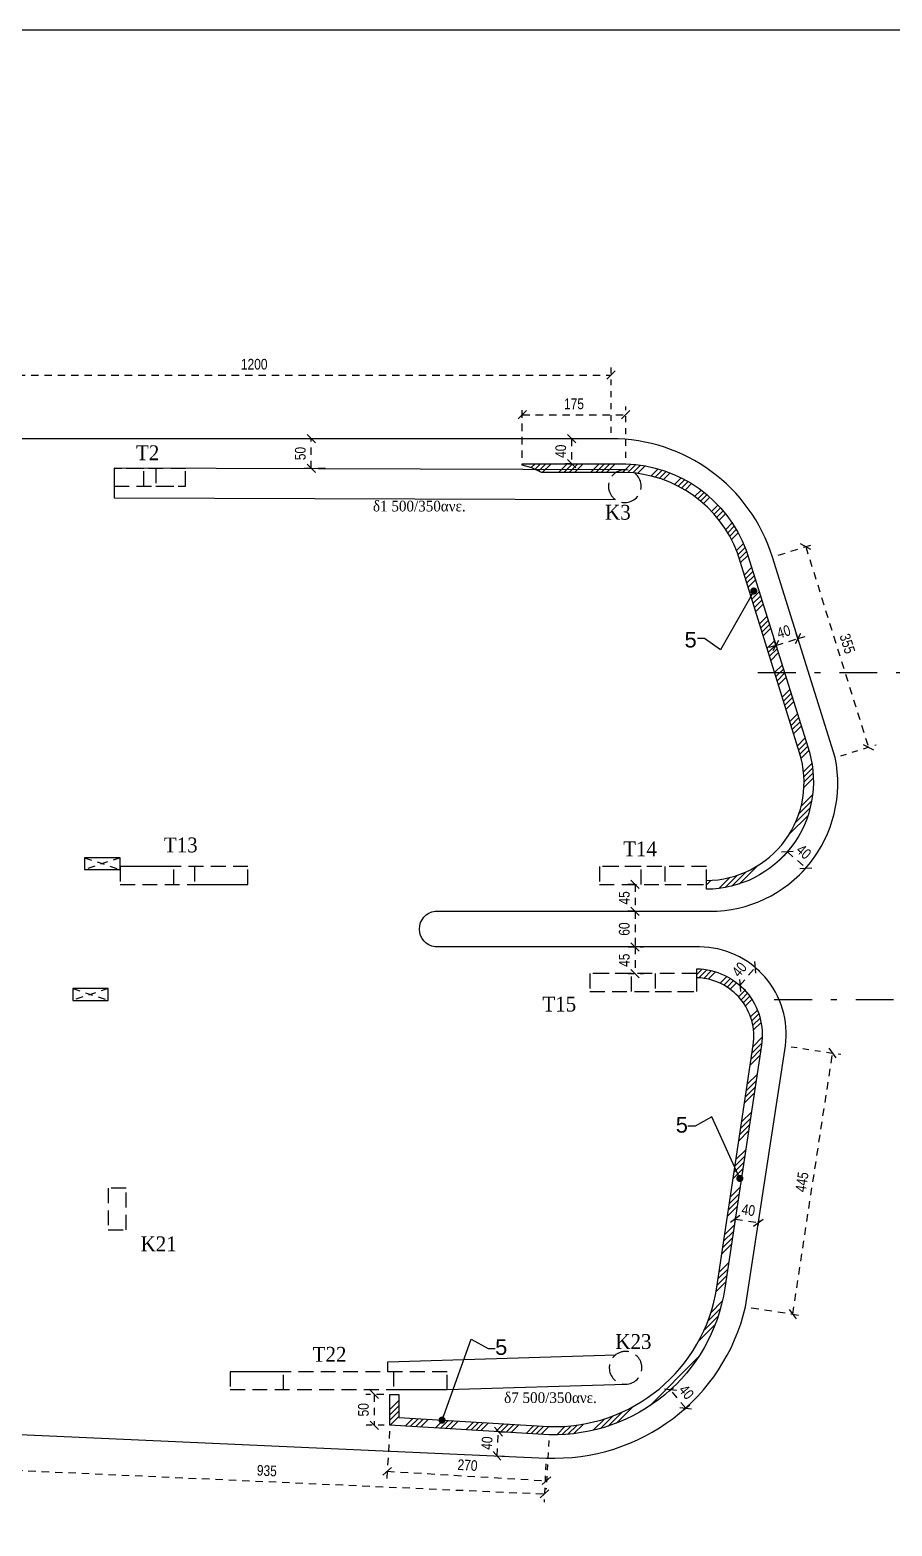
# Model space of a CAD drawing. Header units: millimetres. Extents: x -2171 to 1563, y -1758 to -1505.
# Drawn here: x -135.3 to -120.8, y -1615.43 to -1590.25 of the extents above; entities that cross this region are included whole.
import ezdxf

# ---------------------------------------------------------------- set-up
doc = ezdxf.new("R2010")
doc.units = ezdxf.units.MM
doc.header["$PDMODE"] = 32
for name, pattern in [('DASHDOT', [25.4, 12.7, -6.35, 0, -6.35]), ('DASHED2', [0.375, 0.25, -0.125]), ('HIDDEN', [0.375, 0.25, -0.125]), ('HIDDEN2', [0.1875, 0.125, -0.0625])]:
    doc.linetypes.add(name, pattern=pattern)
doc.layers.get('Defpoints').update_dxf_attribs({"color": 6})
for name, color, linetype in [('-S-AKSONES', 50, 'DASHDOT'), ('-S_TEXT', 3, 'Continuous'), ('AM_5', 7, 'Continuous'), ('DIASTASEIS', 7, 'Continuous'), ('Geo_Beam', 7, 'Continuous'), ('Geo_Col', 7, 'Continuous'), ('Geo_Lines', 7, 'Continuous'), ('Geo_Lines_3', 7, 'Continuous'), ('Sect_Line_Symbol', 7, 'Continuous'), ('STITHAIO', 94, 'Continuous'), ('Text_Beam', 7, 'Continuous'), ('Text_Col_-1', 7, 'Continuous')]:
    doc.layers.add(name, color=color, linetype=linetype)
doc.styles.add('1-100', font='arial.ttf', dxfattribs={"width": 0.8})
doc.styles.add('ag', font='arial.ttf', dxfattribs={"height": 0.25})
doc.styles.add('S1TmsNwRmn1088_b_934_161', font='times.ttf', dxfattribs={"width": 0.93362935265248, "height": 0.10875})
doc.styles.add('S1TmsNwRmn11_b_934_161', font='times.ttf', dxfattribs={"width": 0.93362935265248, "height": 0.0010875})
doc.dimstyles.new('CHRISTOFOROS', dxfattribs={"dimscale": 0.2, "dimtxt": 0.25, "dimasz": 0.6, "dimexe": 0, "dimexo": 0, "dimgap": 0, "dimtad": 0, "dimdec": 0, "dimlfac": 100, "dimzin": 0, "dimdsep": 46, "dimtxsty": 'ag', "dimblk": 'ARCHTICK', "dimcen": 0, "dimclrd": 256, "dimclre": 256, "dimclrt": 1, "dimaunit": 1, "dimadec": 0, "dimazin": 0, "dimtfac": 1, "dimtdec": 0, "dimtofl": 0, "dimtmove": 0, "dimatfit": 3, "dimfxl": 1, "dimtolj": 1, "dimtzin": 0, "dimlwd": -1, "dimlwe": -1, "dimarcsym": 0})
doc.dimstyles.new('Copy of 1-100', dxfattribs={"dimtxt": 0.18, "dimasz": 0.14, "dimexe": 0.14, "dimexo": 0.1, "dimgap": 0.09, "dimtad": 1, "dimdec": 0, "dimlfac": 100, "dimrnd": 5, "dimzin": 5, "dimdsep": 46, "dimtxsty": '1-100', "dimblk": 'OBLIQUE', "dimcen": 0.09, "dimclrd": 1, "dimclre": 1, "dimclrt": 2, "dimadec": 0, "dimazin": 0, "dimtfac": 1, "dimtdec": 0, "dimtix": 1, "dimtmove": 2, "dimatfit": 3, "dimfxl": 5, "dimfxlon": 1, "dimtolj": 1, "dimtzin": 5, "dimarcsym": 0})
pattern_1 = [(45, (584.4832632899779, 0.08840758141013794), (-0.2694076836320746, 0.2694076836320746), []), (45, (584.5730658899779, 0.08840758141013794), (-0.2694076836320746, 0.2694076836320746), []), (45, (584.6628684899779, 0.08840758141013794), (-0.2694076836320746, 0.2694076836320746), []), (45, (584.7526712899779, 0.08840758141013794), (-0.2694076836320746, 0.2694076836320746), [])]

# ---------------------------------------------------------------- blocks, each defined once
blk = doc.blocks.new('_Oblique')
at = {"color": 0, "linetype": 'ByBlock', "lineweight": -2}
blk.add_line((-0.5, -0.5), (0.5, 0.5), dxfattribs=at)
blk = doc.blocks.new('*D1252')
at = {"layer": 'Defpoints', "color": 0, "ltscale": 0.5, "transparency": 16777216}
for p in [(-135.9786214392223, -1613.862184264673), (-126.6194951025548, -1614.28104720691), (-126.6465763106339, -1614.886153131079)]:
    blk.add_point(p, dxfattribs=at)
at = {"layer": 'DIASTASEIS', "color": 1, "linetype": 'HIDDEN', "lineweight": -2, "ltscale": 0.5, "transparency": 16777216}
blk.add_line((-135.9830924130342, -1613.962084266641), (-136.0119620106381, -1614.607150191597), dxfattribs=at)
at = {"layer": 'DIASTASEIS', "color": 1, "linetype": 'DASHED2', "lineweight": -2, "ltscale": 0.5, "transparency": 16777216}
blk.add_line((-136.0057026473014, -1614.467290188842), (-126.6465763106339, -1614.886153131079), dxfattribs=at)
at = {"layer": 'DIASTASEIS', "color": 1, "linetype": 'HIDDEN2', "lineweight": -2, "ltscale": 0.5, "transparency": 16777216}
blk.add_line((-126.6239660763667, -1614.380947208878), (-126.6528356739706, -1615.026013133834), dxfattribs=at)
at = {"layer": 'DIASTASEIS', "color": 1, "lineweight": -2, "ltscale": 0.5, "transparency": 16777216, "xscale": 0.14, "yscale": 0.14, "zscale": 0.14}
for p, rotation in [((-136.0057026473014, -1614.467290188842), 177.4374664846465), ((-126.6465763106339, -1614.886153131079), 357.4374664846464)]:
    blk.add_blockref('_Oblique', p, dxfattribs=dict(at, rotation=rotation))
at = {"layer": 'DIASTASEIS', "color": 2, "ltscale": 0.5, "transparency": 16777216, "insert": (-131.3180038925143, -1614.494939091577), "char_height": 0.18, "attachment_point": 5, "rotation": 357.43746648464645, "style": '1-100'}
blk.add_mtext('\\A1;935', dxfattribs=at)
blk = doc.blocks.new('*D1253')
at = {"layer": 'Defpoints', "color": 0, "ltscale": 0.5, "transparency": 16777216}
for p in [(-122.5949559569474, -1607.345377536502), (-121.8003277513289, -1607.466761819521), (-123.2660645323916, -1611.738712405039)]:
    blk.add_point(p, dxfattribs=at)
at = {"layer": 'DIASTASEIS', "color": 1, "linetype": 'HIDDEN2', "lineweight": -2, "ltscale": 0.5, "transparency": 16777216}
blk.add_line((-122.4961026483591, -1607.36047797958), (-121.6619331193053, -1607.48790243983), dxfattribs=at)
at = {"layer": 'DIASTASEIS', "color": 1, "linetype": 'DASHED2', "lineweight": -2, "ltscale": 0.5, "transparency": 16777216}
blk.add_line((-122.4714363267731, -1611.860096688059), (-121.8003277513289, -1607.466761819521), dxfattribs=at)
at = {"layer": 'DIASTASEIS', "color": 1, "linetype": 'HIDDEN', "lineweight": -2, "ltscale": 0.5, "transparency": 16777216}
blk.add_line((-123.1672112238033, -1611.753812848117), (-122.3330416947495, -1611.881237308368), dxfattribs=at)
at = {"layer": 'DIASTASEIS', "color": 1, "lineweight": -2, "ltscale": 0.5, "transparency": 16777216, "xscale": 0.14, "yscale": 0.14, "zscale": 0.14}
for p, rotation in [((-121.8003277513289, -1607.466761819521), 81.31486073234737), ((-122.4714363267731, -1611.860096688059), 261.3148607323474)]:
    blk.add_blockref('_Oblique', p, dxfattribs=dict(at, rotation=rotation))
at = {"layer": 'DIASTASEIS', "color": 2, "ltscale": 0.5, "transparency": 16777216, "insert": (-122.3153351837615, -1609.63601669638), "char_height": 0.18, "attachment_point": 5, "rotation": 81.31486073234737, "style": '1-100'}
blk.add_mtext('\\A1;445', dxfattribs=at)
blk = doc.blocks.new('*D1254')
at = {"layer": 'Defpoints', "color": 0, "ltscale": 0.5, "transparency": 16777216}
for p in [(-122.8121308835459, -1599.119252835932), (-121.7579683453067, -1602.494222617094), (-121.1982408934565, -1602.319393285389)]:
    blk.add_point(p, dxfattribs=at)
at = {"layer": 'DIASTASEIS', "color": 1, "linetype": 'HIDDEN', "lineweight": -2, "ltscale": 0.5, "transparency": 16777216}
blk.add_line((-122.7166787357536, -1599.089438619829), (-122.1187704247865, -1598.902683601682), dxfattribs=at)
at = {"layer": 'DIASTASEIS', "color": 1, "linetype": 'DASHED2', "lineweight": -2, "ltscale": 0.5, "transparency": 16777216}
blk.add_line((-122.2524034316957, -1598.944423504227), (-121.1982408934565, -1602.319393285389), dxfattribs=at)
at = {"layer": 'DIASTASEIS', "color": 1, "linetype": 'HIDDEN2', "lineweight": -2, "ltscale": 0.5, "transparency": 16777216}
blk.add_line((-121.6625161975144, -1602.464408400991), (-121.0646078865473, -1602.277653382845), dxfattribs=at)
at = {"layer": 'DIASTASEIS', "color": 1, "lineweight": -2, "ltscale": 0.5, "transparency": 16777216, "xscale": 0.14, "yscale": 0.14, "zscale": 0.14}
for p, rotation in [((-122.2524034316957, -1598.944423504227), 107.3460511284878), ((-121.1982408934565, -1602.319393285389), 287.3460511284878)]:
    blk.add_blockref('_Oblique', p, dxfattribs=dict(at, rotation=rotation))
at = {"layer": 'DIASTASEIS', "color": 2, "ltscale": 0.5, "transparency": 16777216, "insert": (-121.551633111109, -1600.577657096803), "char_height": 0.18, "attachment_point": 5, "rotation": 287.3460511284878, "style": '1-100'}
blk.add_mtext('\\A1;355', dxfattribs=at)
blk = doc.blocks.new('*D1274')
at = {"layer": 'Defpoints', "color": 0, "ltscale": 0.5, "transparency": 16777216}
for p in [(-125.5264133634, -1596.057840780122), (-137.535167898988, -1597.129845778223), (-125.5264133634, -1597.129845778223)]:
    blk.add_point(p, dxfattribs=at)
at = {"layer": 'DIASTASEIS', "color": 1, "linetype": 'HIDDEN', "lineweight": -2, "ltscale": 0.5, "transparency": 16777216}
blk.add_line((-137.535167898988, -1597.029845778223), (-137.535167898988, -1595.917840780122), dxfattribs=at)
at = {"layer": 'DIASTASEIS', "color": 1, "linetype": 'HIDDEN2', "lineweight": -2, "ltscale": 0.5, "transparency": 16777216}
blk.add_line((-125.5264133634, -1597.029845778223), (-125.5264133634, -1595.917840780122), dxfattribs=at)
at = {"layer": 'DIASTASEIS', "color": 1, "linetype": 'DASHED2', "lineweight": -2, "ltscale": 0.5, "transparency": 16777216}
blk.add_line((-137.535167898988, -1596.057840780122), (-125.5264133634, -1596.057840780122), dxfattribs=at)
at = {"layer": 'DIASTASEIS', "color": 1, "lineweight": -2, "ltscale": 0.5, "transparency": 16777216, "xscale": 0.14, "yscale": 0.14, "zscale": 0.14, "rotation": 180}
blk.add_blockref('_Oblique', (-137.535167898988, -1596.057840780122), dxfattribs=at)
at = {"layer": 'DIASTASEIS', "color": 1, "lineweight": -2, "ltscale": 0.5, "transparency": 16777216, "xscale": 0.14, "yscale": 0.14, "zscale": 0.14}
blk.add_blockref('_Oblique', (-125.5264133634, -1596.057840780122), dxfattribs=at)
at = {"layer": 'DIASTASEIS', "color": 2, "ltscale": 0.5, "transparency": 16777216, "insert": (-131.530790631194, -1595.875937642332), "char_height": 0.18, "attachment_point": 5, "style": '1-100'}
blk.add_mtext('\\A1;1200', dxfattribs=at)
blk = doc.blocks.new('*D1279')
at = {"layer": 'Defpoints', "color": 0, "ltscale": 0.5, "transparency": 16777216}
for p in [(-130.5721784614728, -1597.129845778224), (-130.2338469499956, -1597.129845778224), (-130.2338469499956, -1597.627335718334)]:
    blk.add_point(p, dxfattribs=at)
at = {"layer": 'DIASTASEIS', "color": 1, "linetype": 'HIDDEN2', "lineweight": -2, "ltscale": 0.5, "transparency": 16777216}
blk.add_line((-130.3338469499955, -1597.129845778224), (-130.7121784614728, -1597.129845778224), dxfattribs=at)
at = {"layer": 'DIASTASEIS', "color": 1, "linetype": 'DASHED2', "lineweight": -2, "ltscale": 0.5, "transparency": 16777216}
blk.add_line((-130.5721784614728, -1597.627335718334), (-130.5721784614728, -1597.129845778224), dxfattribs=at)
at = {"layer": 'DIASTASEIS', "color": 1, "linetype": 'HIDDEN', "lineweight": -2, "ltscale": 0.5, "transparency": 16777216}
blk.add_line((-130.3338469499955, -1597.627335718334), (-130.7121784614728, -1597.627335718334), dxfattribs=at)
at = {"layer": 'DIASTASEIS', "color": 1, "lineweight": -2, "ltscale": 0.5, "transparency": 16777216, "xscale": 0.14, "yscale": 0.14, "zscale": 0.14}
for p, rotation in [((-130.5721784614728, -1597.129845778224), 90), ((-130.5721784614728, -1597.627335718334), 270)]:
    blk.add_blockref('_Oblique', p, dxfattribs=dict(at, rotation=rotation))
at = {"layer": 'DIASTASEIS', "color": 2, "ltscale": 0.5, "transparency": 16777216, "insert": (-130.7540815992631, -1597.378590748279), "char_height": 0.18, "attachment_point": 5, "rotation": 90, "style": '1-100'}
blk.add_mtext('\\A1;50', dxfattribs=at)
blk = doc.blocks.new('*D1280')
at = {"layer": 'Defpoints', "color": 0, "ltscale": 0.5, "transparency": 16777216}
for p in [(-125.0224787215482, -1604.629846329416), (-125.1223988100539, -1605.080500807849), (-125.0225639466282, -1605.080500807849)]:
    blk.add_point(p, dxfattribs=at)
at = {"layer": 'DIASTASEIS', "color": 1, "linetype": 'HIDDEN', "lineweight": -2, "ltscale": 0.5, "transparency": 16777216}
blk.add_line((-125.1223988100539, -1604.629846329416), (-125.2623988100539, -1604.629846329416), dxfattribs=at)
at = {"layer": 'DIASTASEIS', "color": 1, "linetype": 'DASHED2', "lineweight": -2, "ltscale": 0.5, "transparency": 16777216}
blk.add_line((-125.1223988100539, -1604.629846329416), (-125.1223988100539, -1605.080500807849), dxfattribs=at)
at = {"layer": 'DIASTASEIS', "color": 1, "linetype": 'HIDDEN2', "lineweight": -2, "ltscale": 0.5, "transparency": 16777216}
blk.add_line((-125.1223988100539, -1605.080500807849), (-125.2623988100539, -1605.080500807849), dxfattribs=at)
at = {"layer": 'DIASTASEIS', "color": 1, "lineweight": -2, "ltscale": 0.5, "transparency": 16777216, "xscale": 0.14, "yscale": 0.14, "zscale": 0.14}
for p, rotation in [((-125.1223988100539, -1604.629846329416), 90), ((-125.1223988100539, -1605.080500807849), 270)]:
    blk.add_blockref('_Oblique', p, dxfattribs=dict(at, rotation=rotation))
at = {"layer": 'DIASTASEIS', "color": 2, "ltscale": 0.5, "transparency": 16777216, "insert": (-125.3039335985946, -1604.855173568632), "char_height": 0.18, "attachment_point": 5, "rotation": 90, "style": '1-100'}
blk.add_mtext('\\A1;45', dxfattribs=at)
blk = doc.blocks.new('*D1281')
at = {"layer": 'Defpoints', "color": 0, "ltscale": 0.5, "transparency": 16777216}
for p in [(-125.0225639466282, -1605.080500807849), (-125.3369442255274, -1605.680024847167), (-125.122398810054, -1605.680024847167)]:
    blk.add_point(p, dxfattribs=at)
at = {"layer": 'DIASTASEIS', "color": 1, "linetype": 'HIDDEN', "lineweight": -2, "ltscale": 0.5, "transparency": 16777216}
blk.add_line((-125.122398810054, -1605.080500807849), (-125.262398810054, -1605.080500807849), dxfattribs=at)
at = {"layer": 'DIASTASEIS', "color": 1, "linetype": 'DASHED2', "lineweight": -2, "ltscale": 0.5, "transparency": 16777216}
blk.add_line((-125.122398810054, -1605.080500807849), (-125.122398810054, -1605.680024847167), dxfattribs=at)
at = {"layer": 'DIASTASEIS', "color": 1, "linetype": 'HIDDEN2', "lineweight": -2, "ltscale": 0.5, "transparency": 16777216}
blk.add_line((-125.2369442255274, -1605.680024847167), (-124.982398810054, -1605.680024847167), dxfattribs=at)
at = {"layer": 'DIASTASEIS', "color": 1, "lineweight": -2, "ltscale": 0.5, "transparency": 16777216, "xscale": 0.14, "yscale": 0.14, "zscale": 0.14}
for p, rotation in [((-125.122398810054, -1605.080500807849), 90), ((-125.122398810054, -1605.680024847167), 270)]:
    blk.add_blockref('_Oblique', p, dxfattribs=dict(at, rotation=rotation))
at = {"layer": 'DIASTASEIS', "color": 2, "ltscale": 0.5, "transparency": 16777216, "insert": (-125.3043019478443, -1605.380262827508), "char_height": 0.18, "attachment_point": 5, "rotation": 90, "style": '1-100'}
blk.add_mtext('\\A1;60', dxfattribs=at)
blk = doc.blocks.new('*D1282')
at = {"layer": 'Defpoints', "color": 0, "ltscale": 0.5, "transparency": 16777216}
for p in [(-125.3369442255274, -1605.680024847167), (-125.3369434951456, -1606.129353206622), (-125.1223988100541, -1606.129353206622)]:
    blk.add_point(p, dxfattribs=at)
at = {"layer": 'DIASTASEIS', "color": 1, "linetype": 'HIDDEN', "lineweight": -2, "ltscale": 0.5, "transparency": 16777216}
blk.add_line((-125.2369442255274, -1605.680024847167), (-124.9823988100541, -1605.680024847167), dxfattribs=at)
at = {"layer": 'DIASTASEIS', "color": 1, "linetype": 'DASHED2', "lineweight": -2, "ltscale": 0.5, "transparency": 16777216}
blk.add_line((-125.1223988100541, -1605.680024847167), (-125.1223988100541, -1606.129353206622), dxfattribs=at)
at = {"layer": 'DIASTASEIS', "color": 1, "linetype": 'HIDDEN2', "lineweight": -2, "ltscale": 0.5, "transparency": 16777216}
blk.add_line((-125.2369434951456, -1606.129353206622), (-124.9823988100541, -1606.129353206622), dxfattribs=at)
at = {"layer": 'DIASTASEIS', "color": 1, "lineweight": -2, "ltscale": 0.5, "transparency": 16777216, "xscale": 0.14, "yscale": 0.14, "zscale": 0.14}
for p, rotation in [((-125.1223988100541, -1605.680024847167), 90), ((-125.1223988100541, -1606.129353206622), 270)]:
    blk.add_blockref('_Oblique', p, dxfattribs=dict(at, rotation=rotation))
at = {"layer": 'DIASTASEIS', "color": 2, "ltscale": 0.5, "transparency": 16777216, "insert": (-125.3039335985948, -1605.904689026894), "char_height": 0.18, "attachment_point": 5, "rotation": 90, "style": '1-100'}
blk.add_mtext('\\A1;45', dxfattribs=at)
blk = doc.blocks.new('_ArchTick')
at = {"color": 0, "linetype": 'ByBlock', "const_width": 0.150000081}
blk.add_lwpolyline([(-0.5000002699998731, -0.5000002699998731), (0.5000002699998731, 0.5000002699998731)], dxfattribs=at)
blk = doc.blocks.new('*D1377')
at = {"layer": 'AM_5', "color": 1, "linetype": 'HIDDEN', "lineweight": -2, "ltscale": 0.5, "transparency": 16777216}
blk.add_line((-129.3472123003127, -1613.209975700284), (-129.6511239554686, -1613.209975700284), dxfattribs=at)
at = {"layer": 'AM_5', "color": 1, "linetype": 'DASHED2', "lineweight": -2, "ltscale": 0.5, "transparency": 16777216}
blk.add_line((-129.5111239554686, -1613.209975700284), (-129.5111239554686, -1613.729314928901), dxfattribs=at)
at = {"layer": 'AM_5', "color": 1, "linetype": 'HIDDEN2', "lineweight": -2, "ltscale": 0.5, "transparency": 16777216}
blk.add_line((-129.3464517122734, -1613.729314928901), (-129.6511239554686, -1613.729314928901), dxfattribs=at)
at = {"layer": 'Defpoints', "color": 0, "ltscale": 0.5, "transparency": 16777216}
for p in [(-129.2472123003127, -1613.209975700284), (-129.5111239554686, -1613.729314928901), (-129.2464517122734, -1613.729314928901)]:
    blk.add_point(p, dxfattribs=at)
at = {"layer": 'AM_5', "color": 1, "lineweight": -2, "ltscale": 0.5, "transparency": 16777216, "xscale": 0.14, "yscale": 0.14, "zscale": 0.14}
for p, rotation in [((-129.5111239554686, -1613.209975700284), 90), ((-129.5111239554686, -1613.729314928901), 270)]:
    blk.add_blockref('_Oblique', p, dxfattribs=dict(at, rotation=rotation))
at = {"layer": 'AM_5', "color": 2, "ltscale": 0.5, "transparency": 16777216, "insert": (-129.6930270932589, -1613.469645314592), "char_height": 0.18, "attachment_point": 5, "rotation": 90, "style": '1-100'}
blk.add_mtext('\\A1;50', dxfattribs=at)
blk = doc.blocks.new('*D1395')
at = {"layer": 'AM_5', "color": 1, "linetype": 'HIDDEN', "lineweight": -2, "ltscale": 0.5, "transparency": 16777216}
blk.add_line((-129.2524014697788, -1613.829137773909), (-129.3009590572423, -1614.643819132423), dxfattribs=at)
at = {"layer": 'AM_5', "color": 1, "linetype": 'HIDDEN2', "lineweight": -2, "ltscale": 0.5, "transparency": 16777216}
blk.add_line((-126.5725950584057, -1613.988862717711), (-126.6211526458692, -1614.803544076225), dxfattribs=at)
at = {"layer": 'AM_5', "color": 1, "linetype": 'DASHED2', "lineweight": -2, "ltscale": 0.5, "transparency": 16777216}
blk.add_line((-129.2926293967347, -1614.504067149411), (-126.6128229853616, -1614.663792093213), dxfattribs=at)
at = {"layer": 'Defpoints', "color": 0, "ltscale": 0.5, "transparency": 16777216}
for p in [(-129.2464517122734, -1613.7293149289), (-126.5666453009003, -1613.889039872702), (-126.6128229853616, -1614.663792093213)]:
    blk.add_point(p, dxfattribs=at)
at = {"layer": 'AM_5', "color": 1, "lineweight": -2, "ltscale": 0.5, "transparency": 16777216, "xscale": 0.14, "yscale": 0.14, "zscale": 0.14}
for p, rotation in [((-129.2926293967347, -1614.504067149411), 176.5890255829866), ((-126.6128229853616, -1614.663792093213), 356.5890255829866)]:
    blk.add_blockref('_Oblique', p, dxfattribs=dict(at, rotation=rotation))
at = {"layer": 'AM_5', "color": 2, "ltscale": 0.5, "transparency": 16777216, "insert": (-127.9419033954548, -1614.40234873401), "char_height": 0.18, "attachment_point": 5, "rotation": 356.58902558298655, "style": '1-100'}
blk.add_mtext('\\A1;270', dxfattribs=at)
blk = doc.blocks.new('*D1396')
at = {"layer": 'AM_5', "color": 1, "linetype": 'HIDDEN', "lineweight": -2, "ltscale": 0.5, "transparency": 16777216}
blk.add_line((-127.0206062053601, -1597.449844973329), (-127.0206062053601, -1596.584875161337), dxfattribs=at)
at = {"layer": 'AM_5', "color": 1, "linetype": 'HIDDEN2', "lineweight": -2, "ltscale": 0.5, "transparency": 16777216}
blk.add_line((-125.2807736831375, -1597.449844970654), (-125.2807736831375, -1596.584875161337), dxfattribs=at)
at = {"layer": 'AM_5', "color": 1, "linetype": 'DASHED2', "lineweight": -2, "ltscale": 0.5, "transparency": 16777216}
blk.add_line((-127.0206062053601, -1596.724875161337), (-125.2807736831375, -1596.724875161337), dxfattribs=at)
at = {"layer": 'Defpoints', "color": 0, "ltscale": 0.5, "transparency": 16777216}
for p in [(-125.2807736831375, -1596.724875161337), (-127.0206062053601, -1597.549844973329), (-125.2807736831375, -1597.549844970654)]:
    blk.add_point(p, dxfattribs=at)
at = {"layer": 'AM_5', "color": 1, "lineweight": -2, "ltscale": 0.5, "transparency": 16777216, "xscale": 0.14, "yscale": 0.14, "zscale": 0.14, "rotation": 180}
blk.add_blockref('_Oblique', (-127.0206062053601, -1596.724875161337), dxfattribs=at)
at = {"layer": 'AM_5', "color": 1, "lineweight": -2, "ltscale": 0.5, "transparency": 16777216, "xscale": 0.14, "yscale": 0.14, "zscale": 0.14}
blk.add_blockref('_Oblique', (-125.2807736831375, -1596.724875161337), dxfattribs=at)
at = {"layer": 'AM_5', "color": 2, "ltscale": 0.5, "transparency": 16777216, "insert": (-126.1506899442488, -1596.542972023547), "char_height": 0.18, "attachment_point": 5, "style": '1-100'}
blk.add_mtext('\\A1;175', dxfattribs=at)
blk = doc.blocks.new('*D1397')
at = {"layer": 'AM_5', "color": 1, "linetype": 'HIDDEN', "lineweight": -2, "ltscale": 0.5, "transparency": 16777216}
blk.add_line((-126.1908889926855, -1597.129845778224), (-126.3308889926855, -1597.129845778224), dxfattribs=at)
at = {"layer": 'AM_5', "color": 1, "linetype": 'DASHED2', "lineweight": -2, "ltscale": 0.5, "transparency": 16777216}
blk.add_line((-126.1908889926855, -1597.129845778224), (-126.1908889926855, -1597.549844971928), dxfattribs=at)
at = {"layer": 'AM_5', "color": 1, "linetype": 'HIDDEN2', "lineweight": -2, "ltscale": 0.5, "transparency": 16777216}
blk.add_line((-126.1908889926855, -1597.549844971928), (-126.3308889926855, -1597.549844971928), dxfattribs=at)
at = {"layer": 'Defpoints', "color": 0, "ltscale": 0.5, "transparency": 16777216}
for p in [(-126.1092031864101, -1597.129845778224), (-126.1908889926855, -1597.549844971928), (-126.1092031857641, -1597.549844971928)]:
    blk.add_point(p, dxfattribs=at)
at = {"layer": 'AM_5', "color": 1, "lineweight": -2, "ltscale": 0.5, "transparency": 16777216, "xscale": 0.14, "yscale": 0.14, "zscale": 0.14}
for p, rotation in [((-126.1908889926855, -1597.129845778224), 90), ((-126.1908889926855, -1597.549844971928), 270)]:
    blk.add_blockref('_Oblique', p, dxfattribs=dict(at, rotation=rotation))
at = {"layer": 'AM_5', "color": 2, "ltscale": 0.5, "transparency": 16777216, "insert": (-126.3727921304758, -1597.339845375076), "char_height": 0.18, "attachment_point": 5, "rotation": 90, "style": '1-100'}
blk.add_mtext('\\A1;40', dxfattribs=at)
blk = doc.blocks.new('*D1398')
at = {"layer": 'AM_5', "color": 1, "linetype": 'HIDDEN', "lineweight": -2, "ltscale": 0.5, "transparency": 16777216}
blk.add_line((-122.752544026619, -1600.60975317519), (-122.7949912951761, -1600.473855490082), dxfattribs=at)
at = {"layer": 'AM_5', "color": 1, "linetype": 'HIDDEN2', "lineweight": -2, "ltscale": 0.5, "transparency": 16777216}
blk.add_line((-122.3826630810242, -1600.4942218781), (-122.4251103495814, -1600.358324192993), dxfattribs=at)
at = {"layer": 'AM_5', "color": 1, "linetype": 'DASHED2', "lineweight": -2, "ltscale": 0.5, "transparency": 16777216}
for p, q in [((-122.383370447037, -1600.491957199903), (-122.2497374401278, -1600.450217297358)), ((-122.7532513926318, -1600.607488496992), (-122.8868843995409, -1600.649228399536)), ((-122.7532513926318, -1600.607488496992), (-122.383370447037, -1600.491957199903))]:
    blk.add_line(p, q, dxfattribs=at)
at = {"layer": 'Defpoints', "color": 0, "ltscale": 0.5, "transparency": 16777216}
for p in [(-122.7227298105159, -1600.705205322982), (-122.383370447037, -1600.491957199903), (-122.3528488649211, -1600.589674025893)]:
    blk.add_point(p, dxfattribs=at)
at = {"layer": 'AM_5', "color": 1, "lineweight": -2, "ltscale": 0.5, "transparency": 16777216, "xscale": 0.14, "yscale": 0.14, "zscale": 0.14}
for p, rotation in [((-122.383370447037, -1600.491957199903), 197.3460511284756), ((-122.7532513926318, -1600.607488496992), 17.34605112847566)]:
    blk.add_blockref('_Oblique', p, dxfattribs=dict(at, rotation=rotation))
at = {"layer": 'AM_5', "color": 2, "ltscale": 0.5, "transparency": 16777216, "insert": (-122.6225439144335, -1600.376092396525), "char_height": 0.18, "attachment_point": 5, "rotation": 17.34605112847563, "style": '1-100'}
blk.add_mtext('\\A1;40', dxfattribs=at)
blk = doc.blocks.new('*D1399')
at = {"layer": 'AM_5', "color": 1, "linetype": 'HIDDEN', "lineweight": -2, "ltscale": 0.5, "transparency": 16777216}
blk.add_line((-122.5602107714958, -1604.079911220527), (-122.4675991094397, -1603.974920363539), dxfattribs=at)
at = {"layer": 'AM_5', "color": 1, "linetype": 'DASHED2', "lineweight": -2, "ltscale": 0.5, "transparency": 16777216}
blk.add_line((-122.5602107714958, -1604.079911220527), (-122.2499237126302, -1604.353613150964), dxfattribs=at)
at = {"layer": 'AM_5', "color": 1, "linetype": 'HIDDEN2', "lineweight": -2, "ltscale": 0.5, "transparency": 16777216}
blk.add_line((-122.2499237126302, -1604.353613150964), (-122.3425353746863, -1604.458604007953), dxfattribs=at)
at = {"layer": 'Defpoints', "color": 0, "ltscale": 0.5, "transparency": 16777216}
for p in [(-122.5602107714958, -1604.079911220527), (-122.2499237126301, -1604.353613150964), (-122.2499237126302, -1604.353613150964)]:
    blk.add_point(p, dxfattribs=at)
at = {"layer": 'AM_5', "color": 1, "lineweight": -2, "ltscale": 0.5, "transparency": 16777216, "xscale": 0.14, "yscale": 0.14, "zscale": 0.14}
for p, rotation in [((-122.5602107714958, -1604.079911220527), 138.5847210947326), ((-122.2499237126302, -1604.353613150964), 318.5847210947326)]:
    blk.add_blockref('_Oblique', p, dxfattribs=dict(at, rotation=rotation))
at = {"layer": 'AM_5', "color": 2, "ltscale": 0.5, "transparency": 16777216, "insert": (-122.2847361568921, -1604.080346711992), "char_height": 0.18, "attachment_point": 5, "rotation": 318.5847210947326, "style": '1-100'}
blk.add_mtext('\\A1;40', dxfattribs=at)
blk = doc.blocks.new('*D1400')
at = {"layer": 'AM_5', "color": 1, "linetype": 'DASHED2', "lineweight": -2, "ltscale": 0.5, "transparency": 16777216}
blk.add_line((-123.3582403686424, -1606.329645833509), (-123.1018262071524, -1606.025856087529), dxfattribs=at)
at = {"layer": 'AM_5', "color": 1, "linetype": 'HIDDEN2', "lineweight": -2, "ltscale": 0.5, "transparency": 16777216}
blk.add_line((-123.1018262071524, -1606.025856087529), (-122.9948412940057, -1606.116156853633), dxfattribs=at)
at = {"layer": 'AM_5', "color": 1, "linetype": 'HIDDEN', "lineweight": -2, "ltscale": 0.5, "transparency": 16777216}
blk.add_line((-123.3582403686424, -1606.329645833509), (-123.2512554554958, -1606.419946599613), dxfattribs=at)
at = {"layer": 'Defpoints', "color": 0, "ltscale": 0.5, "transparency": 16777216}
for p in [(-123.1018262071545, -1606.025856087527), (-123.1018262071524, -1606.025856087529), (-123.3582403686446, -1606.329645833507)]:
    blk.add_point(p, dxfattribs=at)
at = {"layer": 'AM_5', "color": 1, "lineweight": -2, "ltscale": 0.5, "transparency": 16777216, "xscale": 0.14, "yscale": 0.14, "zscale": 0.14}
for p, rotation in [((-123.1018262071524, -1606.025856087529), 49.83391424478693), ((-123.3582403686424, -1606.329645833509), 229.8339142447869)]:
    blk.add_blockref('_Oblique', p, dxfattribs=dict(at, rotation=rotation))
at = {"layer": 'AM_5', "color": 2, "ltscale": 0.5, "transparency": 16777216, "insert": (-123.3690396550227, -1606.060422441239), "char_height": 0.18, "attachment_point": 5, "rotation": 49.83391424478694, "style": '1-100'}
blk.add_mtext('\\A1;40', dxfattribs=at)
blk = doc.blocks.new('*D1401')
at = {"layer": 'AM_5', "color": 1, "linetype": 'HIDDEN', "lineweight": -2, "ltscale": 0.5, "transparency": 16777216}
blk.add_line((-123.4310386656352, -1610.213523863684), (-123.4591784899823, -1610.397737977498), dxfattribs=at)
at = {"layer": 'AM_5', "color": 1, "linetype": 'DASHED2', "lineweight": -2, "ltscale": 0.5, "transparency": 16777216}
blk.add_line((-123.4380378696731, -1610.259343345474), (-123.0491562524767, -1610.318747373608), dxfattribs=at)
at = {"layer": 'AM_5', "color": 1, "linetype": 'HIDDEN2', "lineweight": -2, "ltscale": 0.5, "transparency": 16777216}
blk.add_line((-123.0421570484387, -1610.272927891818), (-123.0702968727859, -1610.457142005632), dxfattribs=at)
at = {"layer": 'Defpoints', "color": 0, "ltscale": 0.5, "transparency": 16777216}
for p in [(-123.4159382225572, -1610.114670555095), (-123.0270566053608, -1610.17407458323), (-123.0491562524767, -1610.318747373608)]:
    blk.add_point(p, dxfattribs=at)
at = {"layer": 'AM_5', "color": 1, "lineweight": -2, "ltscale": 0.5, "transparency": 16777216, "xscale": 0.14, "yscale": 0.14, "zscale": 0.14}
for p, rotation in [((-123.4380378696731, -1610.259343345474), 171.3148607323373), ((-123.0491562524767, -1610.318747373608), 351.3148607323373)]:
    blk.add_blockref('_Oblique', p, dxfattribs=dict(at, rotation=rotation))
at = {"layer": 'AM_5', "color": 2, "ltscale": 0.5, "transparency": 16777216, "insert": (-123.216128881296, -1610.10922808941), "char_height": 0.18, "attachment_point": 5, "rotation": 351.3148607323373, "style": '1-100'}
blk.add_mtext('\\A1;40', dxfattribs=at)
blk = doc.blocks.new('*D1402')
at = {"layer": 'AM_5', "color": 1, "linetype": 'HIDDEN2', "lineweight": -2, "ltscale": 0.5, "transparency": 16777216}
blk.add_line((-124.5532800656686, -1613.156323411169), (-124.4190837605759, -1613.044962316259), dxfattribs=at)
at = {"layer": 'AM_5', "color": 1, "linetype": 'DASHED2', "lineweight": -2, "ltscale": 0.5, "transparency": 16777216}
blk.add_line((-124.2717884711861, -1613.441692509872), (-124.5268197488351, -1613.134365654194), dxfattribs=at)
at = {"layer": 'AM_5', "color": 1, "linetype": 'HIDDEN', "lineweight": -2, "ltscale": 0.5, "transparency": 16777216}
blk.add_line((-124.2982487880197, -1613.463650266848), (-124.1640524829269, -1613.352289171938), dxfattribs=at)
at = {"layer": 'Defpoints', "color": 0, "ltscale": 0.5, "transparency": 16777216}
for p in [(-124.6302343429965, -1613.220182938265), (-124.5268197488351, -1613.134365654194), (-124.3752030653477, -1613.527509793943)]:
    blk.add_point(p, dxfattribs=at)
at = {"layer": 'AM_5', "color": 1, "lineweight": -2, "ltscale": 0.5, "transparency": 16777216, "xscale": 0.14, "yscale": 0.14, "zscale": 0.14}
for p, rotation in [((-124.5268197488351, -1613.134365654194), 129.687151969013), ((-124.2717884711861, -1613.441692509872), 309.687151969013)]:
    blk.add_blockref('_Oblique', p, dxfattribs=dict(at, rotation=rotation))
at = {"layer": 'AM_5', "color": 2, "ltscale": 0.5, "transparency": 16777216, "insert": (-124.2593218648875, -1613.171866598467), "char_height": 0.18, "attachment_point": 5, "rotation": 309.68715196901303, "style": '1-100'}
blk.add_mtext('\\A1;40', dxfattribs=at)
blk = doc.blocks.new('*D1403')
at = {"layer": 'AM_5', "color": 1, "linetype": 'DASHED2', "lineweight": -2, "ltscale": 0.5, "transparency": 16777216}
blk.add_line((-127.4450618409564, -1614.244099387143), (-127.4208645244804, -1613.838125703342), dxfattribs=at)
at = {"layer": 'AM_5', "color": 1, "linetype": 'HIDDEN2', "lineweight": -2, "ltscale": 0.5, "transparency": 16777216}
blk.add_line((-127.4208645244804, -1613.838125703342), (-127.2811125414683, -1613.84645536385), dxfattribs=at)
at = {"layer": 'AM_5', "color": 1, "linetype": 'HIDDEN', "lineweight": -2, "ltscale": 0.5, "transparency": 16777216}
blk.add_line((-127.4450618409564, -1614.244099387143), (-127.3053098579443, -1614.252429047651), dxfattribs=at)
at = {"layer": 'Defpoints', "color": 0, "ltscale": 0.5, "transparency": 16777216}
for p in [(-127.4208645244832, -1613.838125703342), (-127.4208645244804, -1613.838125703342), (-127.4450618409592, -1614.244099387143)]:
    blk.add_point(p, dxfattribs=at)
at = {"layer": 'AM_5', "color": 1, "lineweight": -2, "ltscale": 0.5, "transparency": 16777216, "xscale": 0.14, "yscale": 0.14, "zscale": 0.14}
for p, rotation in [((-127.4208645244804, -1613.838125703342), 86.58902558298547), ((-127.4450618409564, -1614.244099387143), 266.5890255829855)]:
    blk.add_blockref('_Oblique', p, dxfattribs=dict(at, rotation=rotation))
at = {"layer": 'AM_5', "color": 2, "ltscale": 0.5, "transparency": 16777216, "insert": (-127.6145440700204, -1614.03028974965), "char_height": 0.18, "attachment_point": 5, "rotation": 86.58902558298547, "style": '1-100'}
blk.add_mtext('\\A1;40', dxfattribs=at)

msp = doc.modelspace()

# ---------------------------------------------------------------- hatches: boundary and pattern name
at = {"layer": 'Geo_Lines_3', "linetype": 'Continuous', "ltscale": 0.5, "transparency": 33554572}
h = msp.add_hatch(dxfattribs=at)
h.set_pattern_fill('ANSI34', color=9, scale=0.02)
h.set_pattern_definition(pattern_1)
edge = h.paths.add_edge_path()
edge.add_arc((-123.9279778467588, -1602.912910392272), 1.648398415753488, 270.1916145304398, 377.5847218554636)
edge.add_line((-122.3566070086576, -1602.41490333788), (-123.3974507843241, -1599.051682539108))
edge.add_arc((-125.3634864156286, -1599.795590742251), 2.102069341925117, 20.72563098857325, 88.15099193128256)
edge.add_line((-125.2956617239956, -1597.694615890077), (-126.6995748073969, -1597.699844963273))
edge.add_line((-126.6995748073969, -1597.699844963273), (-126.8611539183206, -1597.617851688124))
edge.add_line((-126.8611539183206, -1597.617851688124), (-127.0206062053601, -1597.571207105341))
edge.add_line((-127.0206062053601, -1597.571207105341), (-127.0206062053601, -1597.549844973329))
edge.add_line((-127.0206062053601, -1597.549844973329), (-125.2807736831375, -1597.549844970654))
edge.add_arc((-125.3517828414559, -1599.786865390543), 2.238147148774465, 20.443730212430978, 88.18188542951378, ccw=False)
edge.add_line((-123.2546038829639, -1599.005108986267), (-122.1908557380679, -1602.405301659697))
edge.add_arc((-123.9351839275827, -1602.89860695518), 1.812741279743969, -89.5612339920761, 15.791185407839123, ccw=False)
edge.add_line((-123.9213022509983, -1604.711295082339), (-123.9224651108764, -1604.561299589884))
h = msp.add_hatch(dxfattribs=at)
h.set_pattern_fill('ANSI34', color=9, scale=0.02)
h.set_pattern_definition(pattern_1)
edge = h.paths.add_edge_path()
edge.add_line((-129.2472123003126, -1613.209975700283), (-129.0972122734465, -1613.209975700283))
edge.add_line((-129.0972122734465, -1613.209975700283), (-129.0972123003127, -1613.600785699756))
edge.add_line((-129.0972123003127, -1613.600785699756), (-126.5874857358085, -1613.75100749967))
edge.add_arc((-126.4780207266631, -1610.99344170308), 2.759737616286833, 267.726766210539, 351.4305851353383)
edge.add_line((-123.7490926449815, -1611.40466334132), (-123.1353176474395, -1607.331578553671))
edge.add_arc((-124.1099899699492, -1607.184704738482), 0.9856764448107843, 351.4305487063413, 447.6663065186015)
edge.add_line((-124.0698538421493, -1606.199845791678), (-124.0844164268589, -1606.199845780546))
edge.add_line((-124.0844164268589, -1606.199845780546), (-124.0844164268589, -1606.049845789629))
edge.add_arc((-124.096031762398, -1607.162228190653), 1.112443042194544, -8.756345109698714, 89.40174753067868, ccw=False)
edge.add_line((-122.9965546245398, -1607.331578553671), (-123.6134080343354, -1611.425109628728))
edge.add_arc((-126.4866800896916, -1610.983062694314), 2.907077191323886, 268.4237614675967, 351.25373878462705, ccw=False)
edge.add_line((-126.5666453009003, -1613.889039872702), (-129.2464517122734, -1613.7293149289))
edge.add_line((-129.2464517122734, -1613.7293149289), (-129.2472123003126, -1613.209975700283))

# ---------------------------------------------------------------- linework, layer by layer
at = {"layer": '-S_TEXT', "ltscale": 5}
msp.add_lwpolyline([(-166.9394073164606, -1590.24971776917), (-108.7919148882918, -1590.24971776917), (-108.7919148882918, -1630.294414193922), (-166.9394073164606, -1630.294414193922)], close=True, dxfattribs=at)
at = {"color": 2, "linetype": 'HIDDEN', "ltscale": 0.5}
for p, q in [((-134.3851687897454, -1604.179846937427), (-133.7851702634082, -1604.379846188453)), ((-133.7851702634082, -1604.179846937427), (-134.3851687897431, -1604.379846188454)), ((-134.5841468679289, -1606.379846970221), (-133.9851483402992, -1606.579846361756)), ((-133.9851483402992, -1606.379846970221), (-134.5841468679309, -1606.57984636175))]:
    msp.add_line(p, q, dxfattribs=at)
at = {"layer": 'Geo_Beam', "color": 94}
msp.add_line((-128.2852413299008, -1613.130154861772), (-125.2740365903303, -1613.037858214865), dxfattribs=at)
for points in [[(-125.2959121725389, -1597.653216603542), (-133.8849785988743, -1597.623132607892), (-133.8849785988743, -1598.12313567492), (-125.4548107695069, -1598.15266311361)], [(-129.2852413299008, -1612.830154861772), (-129.2852413299008, -1612.660571114773), (-125.4473945935094, -1612.542937006253)]]:
    msp.add_lwpolyline(points, dxfattribs=at)
at = {"layer": 'Geo_Col', "color": 94, "linetype": 'HIDDEN'}
for points in [[(-133.8849785988746, -1597.927335718333), (-132.6849785988745, -1597.927335718333), (-132.6849785988745, -1597.627335718333), (-133.8849785988746, -1597.627335718333)], [(-133.8849785988746, -1597.927335718333), (-133.3849785988746, -1597.927335718333), (-133.3849785988746, -1597.627335718333), (-133.8849785988746, -1597.627335718333)], [(-132.6849785988745, -1597.627335718333), (-133.1849785988745, -1597.627335718333), (-133.1849785988745, -1597.927335718333), (-132.6849785988745, -1597.927335718333)], [(-133.7854360306192, -1604.629927495727), (-131.6354360306191, -1604.629927495727), (-131.6354360306191, -1604.329927495726), (-133.7854360306192, -1604.329927495726)], [(-133.7854360306192, -1604.629927495727), (-132.8854360306191, -1604.629927495727), (-132.8854360306191, -1604.329927495726), (-133.7854360306192, -1604.329927495726)], [(-131.6354360306191, -1604.329927495726), (-132.5354360306192, -1604.329927495726), (-132.5354360306192, -1604.629927495727), (-131.6354360306191, -1604.629927495727)], [(-125.7224787215482, -1604.629846329415), (-123.9224787215483, -1604.629846329415), (-123.9224787215483, -1604.329846329415), (-125.7224787215482, -1604.329846329415)], [(-125.7224787215482, -1604.629846329415), (-125.0224787215482, -1604.629846329415), (-125.0224787215482, -1604.329846329415), (-125.7224787215482, -1604.329846329415)], [(-123.9224787215483, -1604.329846329415), (-124.6224787215481, -1604.329846329415), (-124.6224787215481, -1604.629846329415), (-123.9224787215483, -1604.629846329415)], [(-125.8843275436384, -1606.429353206621), (-124.0843275436382, -1606.429353206621), (-124.0843275436382, -1606.129353206621), (-125.8843275436384, -1606.129353206621)], [(-125.8843275436384, -1606.429353206621), (-125.1843275436383, -1606.429353206621), (-125.1843275436383, -1606.129353206621), (-125.8843275436384, -1606.129353206621)], [(-124.0843275436382, -1606.129353206621), (-124.7843275436383, -1606.129353206621), (-124.7843275436383, -1606.429353206621), (-124.0843275436382, -1606.429353206621)], [(-133.6852109635036, -1609.739846561551), (-133.9852109635037, -1609.739846561551), (-133.9852109635037, -1610.439846561551), (-133.6852109635036, -1610.439846561551)], [(-131.9353913662155, -1613.130154861772), (-128.2852413299008, -1613.130154861772), (-128.2852413299008, -1612.830154861772), (-131.9353913662155, -1612.830154861772)], [(-131.9353913662155, -1613.130154861772), (-131.0353913662157, -1613.130154861772), (-131.0353913662157, -1612.830154861772), (-131.9353913662155, -1612.830154861772)], [(-128.2852413299008, -1612.830154861772), (-129.1852413299009, -1612.830154861772), (-129.1852413299009, -1613.130154861772), (-128.2852413299008, -1613.130154861772)]]:
    msp.add_lwpolyline(points, close=True, dxfattribs=at)
for points in [[(-125.0209121725388, -1597.928216603542, 0.414213562373095), (-125.2959121725389, -1597.653216603542, 0.414213562373095), (-125.5709121725388, -1597.928216603542, 0.414213562373095), (-125.2959121725389, -1598.203216603542, 0.414213562373095)], [(-125.0074616778431, -1612.762987303526, 0.414213562373095), (-125.282461677843, -1612.487987303526, 0.414213562373095), (-125.5574616778435, -1612.762987303526, 0.414213562373095), (-125.282461677843, -1613.037987303526, 0.414213562373095)]]:
    msp.add_lwpolyline(points, format="xyb", close=True, dxfattribs=at)
at = {"layer": 'Geo_Lines', "color": 94}
msp.add_lwpolyline([(-135.9786214392223, -1613.862184264673), (-126.6194951025548, -1614.28104720691, 0.3604094943190066), (-123.2660645323915, -1611.73871240504), (-122.5949559569474, -1607.345377536502, 0.4535057461600255), (-124.04161563244, -1605.680127539754), (-128.4852327148794, -1605.679775253438, -0.8870799299473695), (-128.4851946830011, -1605.07984597583), (-123.8612667999712, -1605.08072042542, 0.4758339294355911), (-121.7579683453068, -1602.494222617094), (-122.8121308835459, -1599.119252835932, 0.3289259794590304), (-125.5264133634, -1597.129845778223), (-137.535167898988, -1597.129845778223)], format="xyb", dxfattribs=at)
for points in [[(-134.3851687897454, -1604.379846188453), (-133.7851702634082, -1604.379846188453), (-133.7851702634082, -1604.179846937427), (-134.3851687897454, -1604.179846937427)], [(-134.5841468679289, -1606.579846361756), (-133.9851483402992, -1606.579846361756), (-133.9851483402992, -1606.379846970221), (-134.5841468679289, -1606.379846970221)]]:
    msp.add_lwpolyline(points, close=True, dxfattribs=at)
at = {"layer": 'Sect_Line_Symbol', "color": 2, "linetype": 'DASHDOT', "ltscale": 0.05}
for points in [[(-123.0557944895158, -1601.065244669054), (-116.7352126794126, -1601.065244669054)], [(-122.7815104543738, -1606.565244669054), (-116.7352126794126, -1606.565244669054)]]:
    msp.add_lwpolyline(points, dxfattribs=at)
at = {"layer": 'STITHAIO', "ltscale": 0.5}
for points in [[(-123.9224651108764, -1604.561299589883, 0.5061943858001015), (-122.3566070086576, -1602.41490333788), (-123.3974507843241, -1599.051682539108, 0.3029910761067014), (-125.2956617239956, -1597.694615890077), (-126.6995748073969, -1597.699844963273), (-126.8611539183206, -1597.617851688124), (-127.0206062053601, -1597.571207105341), (-127.0206062053601, -1597.549844973329), (-125.2807736831375, -1597.549844970654, -0.3044818115945263), (-123.2546038829639, -1599.005108986267), (-122.1908557380679, -1602.405301659697, -0.4950585597911299), (-123.9213022509983, -1604.711295082339), (-123.9224651108764, -1604.561299589884)], [(-129.2472123003126, -1613.209975700283), (-129.0972122734465, -1613.209975700283), (-129.0972123003127, -1613.600785699756), (-126.5874857358085, -1613.75100749967, 0.3823820082384053), (-123.7490926449815, -1611.40466334132), (-123.1353176474395, -1607.331578553671, 0.4464618533189587), (-124.0698538421493, -1606.199845791678), (-124.0844164268589, -1606.199845780546), (-124.0844164268589, -1606.049845789629, -0.4565595909286376), (-122.9965546245398, -1607.331578553671), (-123.6134080343354, -1611.425109628728, -0.3780179962159645), (-126.5666453009003, -1613.889039872702), (-129.2464517122734, -1613.7293149289)]]:
    msp.add_lwpolyline(points, format="xyb", close=True, dxfattribs=at)

# ---------------------------------------------------------------- texts
at = {"layer": '-S-AKSONES', "color": 3, "linetype": 'Continuous', "char_height": 0.2625, "style": 'ag'}
for insert, width, attachment_point in [((-124.0870944063821, -1600.645748636852), 0.4160931041748497, 9), ((-124.2343694657388, -1608.543309262499), 0.4160931041748498, 3), ((-127.4769570337739, -1612.283437910344), 0.4160931041748498, 1)]:
    msp.add_mtext('5', dxfattribs=dict(at, insert=insert, width=width, attachment_point=attachment_point))
at = {"layer": 'Text_Beam', "color": 3, "style": 'S1TmsNwRmn1088_b_934_161', "width": 0.93362935265248}
msp.add_text(' δ1 500/350ανε.', height=0.18, rotation=359.9999999999999, dxfattribs=at).set_placement((-129.5964888449648, -1598.352335718333))
msp.add_text(' δ7 500/350ανε.', height=0.18, dxfattribs=at).set_placement((-127.3898949642305, -1613.355154861772))
at = {"layer": 'Text_Col_-1', "color": 200, "style": 'S1TmsNwRmn11_b_934_161', "width": 0.93362935265248}
for s, p in [('T2', (-133.5189188228205, -1597.490031007334)), ('K3', (-125.6273893726711, -1598.490974124004)), ('T13', (-133.0498986398989, -1604.089351804817)), ('T14', (-125.323895880962, -1604.155387462264)), ('T15', (-126.6813660800108, -1606.767916816927)), ('K21', (-133.4412174036361, -1610.801816900384)), ('K23', (-125.4542279349805, -1612.445844341109)), ('T22', (-130.547044473027, -1612.661238733864))]:
    msp.add_text(s, height=0.25, dxfattribs=at).set_placement(p)

# ---------------------------------------------------------------- dimensions: what is measured, and where the dimension line sits
at = {"layer": 'AM_5', "color": 94, "ltscale": 0.5}
dim = msp.add_linear_dim(base=(-125.2807736831375, -1596.724875161337), p1=(-127.0206062053601, -1597.549844973329), p2=(-125.2807736831375, -1597.549844970654), dimstyle='Copy of 1-100', dxfattribs=at)
dim.commit()
dim.dimension.update_dxf_attribs({"geometry": '*D1396', "text_midpoint": (-126.1506899442488, -1596.542972023547)})
for p1, p2, distance, picture, middle in [((-126.10920318641, -1597.129845778223), (-126.1092031857641, -1597.549844971928), -0.08168580692139926, '*D1397', (-126.3727921304758, -1597.339845375076)), ((-122.7227298105159, -1600.705205322982), (-122.3528488649211, -1600.589674025893), 0.10237257961190643, '*D1398', (-122.6225439144335, -1600.376092396525)), ((-122.5602107714958, -1604.079911220527), (-122.2499237126302, -1604.353613150964), 0, '*D1399', (-122.2847361568921, -1604.080346711992)), ((-123.3582403686447, -1606.329645833507), (-123.1018262071545, -1606.025856087527), -2.9271481372278453e-12, '*D1400', (-123.3690396550227, -1606.060422441239)), ((-123.4159382225572, -1610.114670555095), (-123.0270566053608, -1610.17407458323), -0.14635098454865986, '*D1401', (-123.216128881296, -1610.10922808941)), ((-124.3752030653474, -1613.527509793943), (-124.6302343429965, -1613.220182938265), -0.13438446536298693, '*D1402', (-124.2593218648875, -1613.171866598467)), ((-129.2464517122734, -1613.7293149289), (-126.5666453009003, -1613.889039872702), -0.7761271685291758, '*D1395', (-127.9419033954548, -1614.40234873401)), ((-127.4450618409592, -1614.244099387143), (-127.4208645244832, -1613.838125703342), -2.808765343826599e-12, '*D1403', (-127.6145440700204, -1614.03028974965))]:
    dim = msp.add_aligned_dim(p1=p1, p2=p2, distance=distance, dimstyle='Copy of 1-100', dxfattribs=at)
    dim.commit()
    dim.dimension.update_dxf_attribs({"geometry": picture, "text_midpoint": middle})
at = {"layer": 'AM_5', "ltscale": 0.5}
dim = msp.add_linear_dim(base=(-129.5111239554686, -1613.729314928901), p1=(-129.2472123003126, -1613.209975700283), p2=(-129.2464517122734, -1613.7293149289), angle=90, dimstyle='Copy of 1-100', dxfattribs=at)
dim.commit()
dim.dimension.update_dxf_attribs({"geometry": '*D1377', "text_midpoint": (-129.6930270932589, -1613.469645314592)})
at = {"layer": 'DIASTASEIS', "ltscale": 0.5}
dim = msp.add_linear_dim(base=(-125.5264133634, -1596.057840780122), p1=(-137.535167898988, -1597.129845778223), p2=(-125.5264133634, -1597.129845778223), dimstyle='Copy of 1-100', dxfattribs=at)
dim.commit()
dim.dimension.update_dxf_attribs({"geometry": '*D1274', "text_midpoint": (-131.530790631194, -1595.875937642332)})
for base, p1, p2, picture, middle in [((-130.5721784614728, -1597.129845778224), (-130.2338469499955, -1597.627335718333), (-130.2338469499955, -1597.129845778223), '*D1279', (-130.7540815992631, -1597.378590748279)), ((-125.1223988100539, -1605.080500807849), (-125.0224787215482, -1604.629846329415), (-125.0225639466282, -1605.080500807848), '*D1280', (-125.3039335985946, -1604.855173568632)), ((-125.122398810054, -1605.680024847167), (-125.0225639466282, -1605.080500807848), (-125.3369442255273, -1605.680024847166), '*D1281', (-125.3043019478443, -1605.380262827508)), ((-125.1223988100541, -1606.129353206622), (-125.3369442255273, -1605.680024847166), (-125.3369434951455, -1606.129353206621), '*D1282', (-125.3039335985948, -1605.904689026894))]:
    dim = msp.add_linear_dim(base=base, p1=p1, p2=p2, angle=90, dimstyle='Copy of 1-100', dxfattribs=at)
    dim.commit()
    dim.dimension.update_dxf_attribs({"geometry": picture, "text_midpoint": middle})
for p1, p2, distance, picture, middle in [((-122.8121308835459, -1599.119252835932), (-121.7579683453067, -1602.494222617094), 0.5863958693401086, '*D1254', (-121.551633111109, -1600.577657096803)), ((-123.2660645323916, -1611.73871240504), (-122.5949559569474, -1607.345377536502), -0.8038458367924478, '*D1253', (-122.3153351837615, -1609.63601669638)), ((-135.9786214392223, -1613.862184264673), (-126.6194951025548, -1614.28104720691), -0.6057116238735145, '*D1252', (-131.3180038925143, -1614.494939091577))]:
    dim = msp.add_aligned_dim(p1=p1, p2=p2, distance=distance, dimstyle='Copy of 1-100', dxfattribs=at)
    dim.commit()
    dim.dimension.update_dxf_attribs({"geometry": picture, "text_midpoint": middle})

# ---------------------------------------------------------------- leaders
at = {"layer": '-S-AKSONES', "color": 1, "linetype": 'Continuous', "annotation_type": 0, "has_hookline": 1, "text_width": 0.1740450204638472}
for points, hookline_direction in [([(-123.126617780742, -1599.691583358528), (-123.684744331562, -1600.683312308807), (-123.9535857573111, -1600.490643056179), (-124.0735857573111, -1600.490643056179)], 1), ([(-123.3603029320871, -1609.577211782813), (-123.8302775194238, -1608.54079707585), (-124.1143694657388, -1608.699001987941), (-124.2343694657388, -1608.699001987941)], 1), ([(-128.3705926990431, -1613.644278128731), (-127.881048980089, -1612.280925723695), (-127.5969570337739, -1612.439130635787), (-127.4769570337739, -1612.439130635787)], 0)]:
    msp.add_leader(points, dimstyle='CHRISTOFOROS', override={"dimgap": 0, "dimtad": 0, "dimclrd": 1, "dimldrblk": 'Dot', "dimfxl": 0.1, "dimfxlon": 1, "dimarcsym": 1}, dxfattribs=dict(at, hookline_direction=hookline_direction))

doc.saveas('drawing.dxf')
